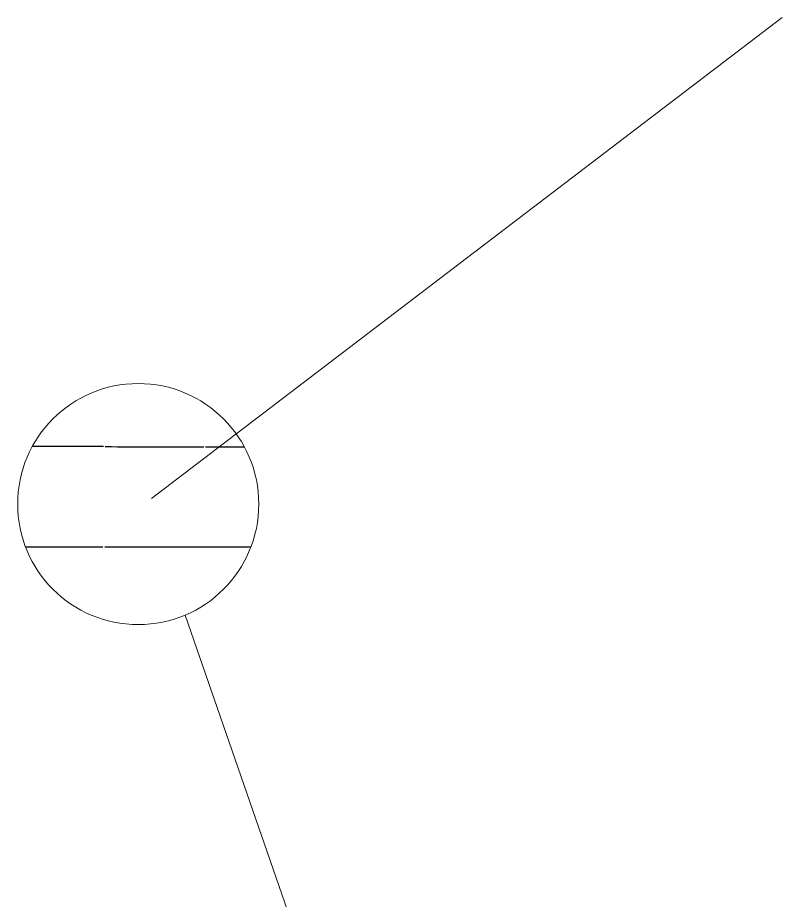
# Model space of a CAD drawing. Extents: x 1548 to 1929, y -174 to 95.
# Drawn here: x 1579.88 to 1591.53, y 56 to 69.44 of the extents above; entities that cross this region are included whole.
import ezdxf

# ---------------------------------------------------------------- set-up
doc = ezdxf.new("R2010")
doc.units = 0
doc.layers.add('gbr-dxf_layer0', color=7, linetype='Continuous')
doc.layers.add('備註', color=1, linetype='Continuous', lineweight=5)

msp = doc.modelspace()

# ---------------------------------------------------------------- linework, layer by layer
at = {"layer": 'gbr-dxf_layer0'}
for p, q in [((1581.193, 62.911), (1580.106, 62.911)), ((1580.002, 61.387), (1581.183, 61.387)), ((1581.211, 61.387), (1583.437, 61.387))]:
    msp.add_line(p, q, dxfattribs=at)
for centre, start, end in [((1582.745, 458.171), 269.7786, 269.9961), ((1582.704, 458.172), 270.00606, 270.09144)]:
    msp.add_arc(centre, 395.263, start, end, dxfattribs=at)
at = {"layer": '備註', "linetype": 'Continuous'}
for p, q in [((1581.92, 62.121), (1591.529, 69.445)), ((1582.437, 60.346), (1587.251, 46.413))]:
    msp.add_line(p, q, dxfattribs=at)
msp.add_circle((1581.72, 62.036), 1.836, dxfattribs=at)

doc.saveas('drawing.dxf')
